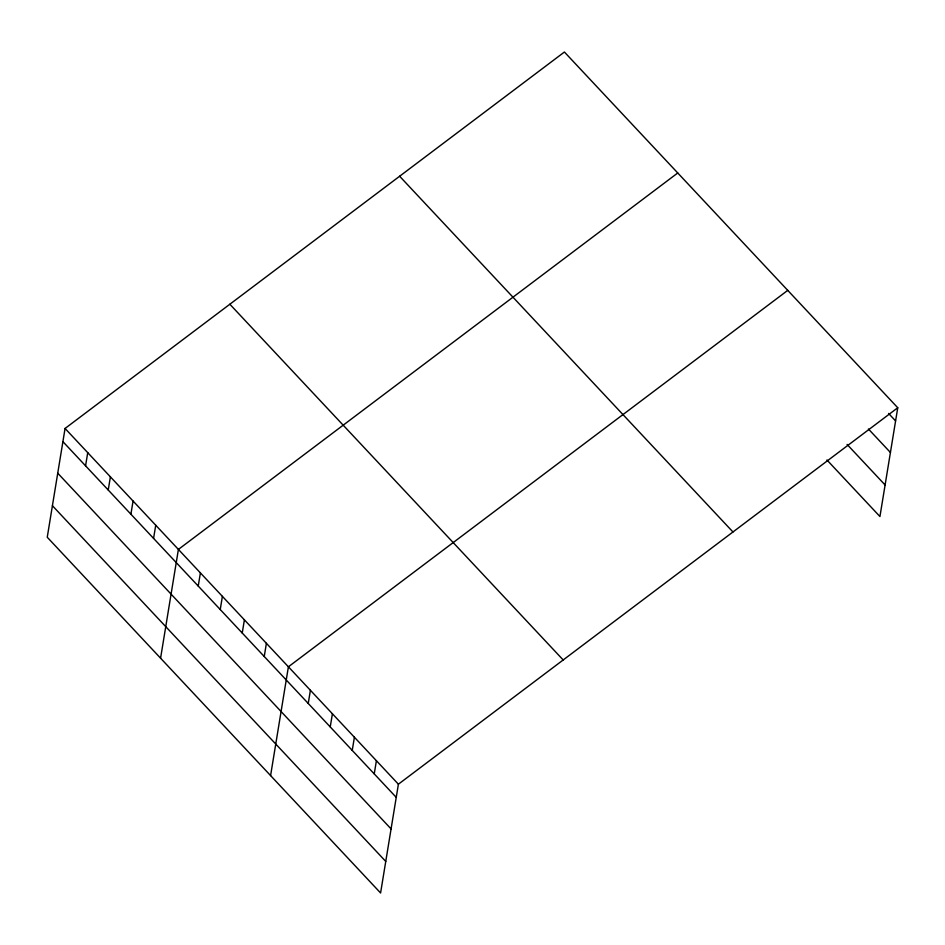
<?xml version="1.0" encoding="UTF-8"?>
<svg xmlns="http://www.w3.org/2000/svg" width="945" height="945" viewBox="0 0 945 945"><rect width="100%" height="100%" fill="white"/><g stroke="black" fill="none" stroke-linecap="round" stroke-linejoin="round"><path stroke-width="1.42" d="M65.063 428.463L47.25 537.244L380.587 892.978L398.4 784.196L897.75 407.756L564.413 52.022L65.063 428.463L398.4 784.196M85.57 465.826L87.731 452.655M108.238 490.018L110.4 476.835M130.906 514.21L133.068 501.027M153.574 538.39L155.736 525.219M160.579 658.192L178.404 549.411L677.754 172.97M198.237 586.065L200.399 572.883M220.244 609.537L222.394 596.366M242.239 633.02L244.401 619.849M264.246 656.503L266.395 643.321M270.589 775.585L288.402 666.804L787.752 290.363M308.247 703.458L310.397 690.275M330.242 726.929L332.404 713.758M352.237 750.413L354.399 737.242M374.244 773.896L376.405 760.713M897.75 407.756L879.937 516.537L826.934 459.979M888.595 413.461L895.588 420.927M868.431 429.006L890.426 452.478M847.098 444.433L885.099 484.986M399.629 176.242L732.966 531.976M229.848 304.231L563.185 659.964M62.902 441.634L396.238 797.367M57.739 473.185L391.076 828.919M52.412 505.693L385.749 861.427"/></g></svg>
